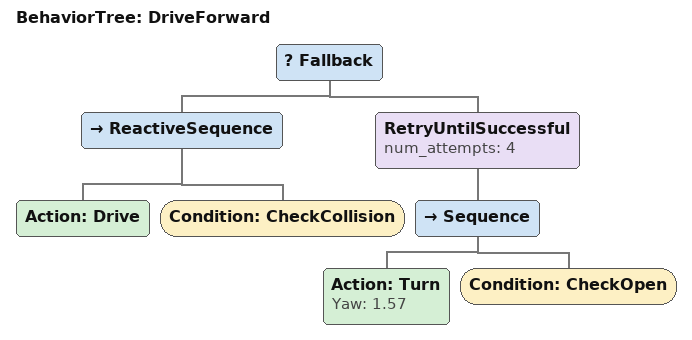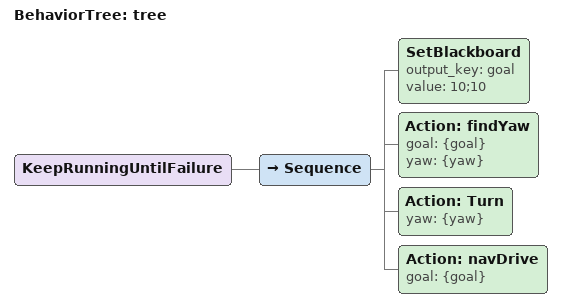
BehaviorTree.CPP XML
<?xml version="1.0"?>
<root main_tree_to_execute="tree">
    <BehaviorTree ID="DriveForward">
        <Fallback>
            <ReactiveSequence>
                <Action ID="Drive"/>
                <Condition ID="CheckCollision"/>
            </ReactiveSequence>
            <RetryUntilSuccessful num_attempts="4">
                <Sequence>
                    <Action ID="Turn" Yaw="1.57"/>
                    <Condition ID="CheckOpen"/>
                </Sequence>
            </RetryUntilSuccessful>
        </Fallback>
    </BehaviorTree>
    <BehaviorTree ID="tree">
        <KeepRunningUntilFailure>
            <Sequence>
                <SetBlackboard output_key="goal" value="10;10"/>
                <Action ID="findYaw" goal="{goal}" yaw="{yaw}"/>
                <Action ID="Turn" yaw="{yaw}"/>
                <Action ID="navDrive" goal="{goal}"/>
            </Sequence>
        </KeepRunningUntilFailure>
    </BehaviorTree>
</root>
